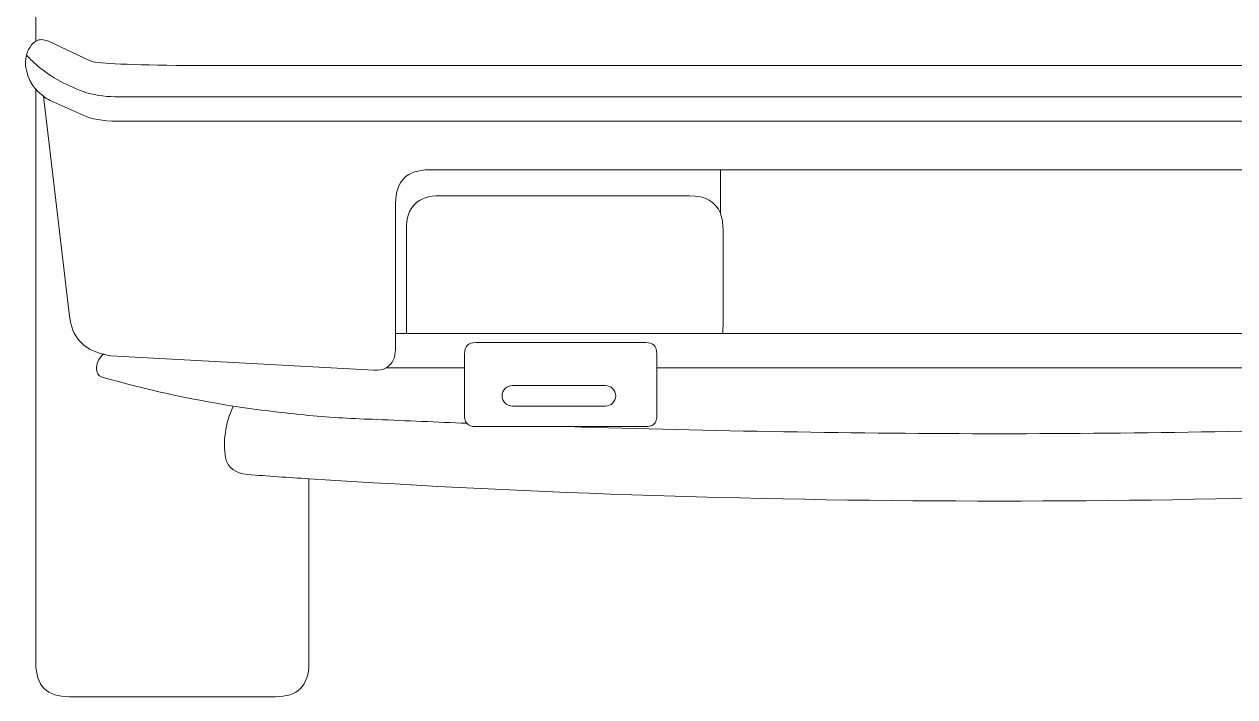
# Model space of a CAD drawing. Header units: metres. Extents: x -47.8 to 47.8, y 0 to 75.9.
# Drawn here: x -41.3 to 10, y 0 to 28.4 of the extents above; entities that cross this region are included whole.
import ezdxf

# ---------------------------------------------------------------- set-up
doc = ezdxf.new("R2010")
doc.units = ezdxf.units.M
doc.layers.add('ceco.net 240', color=7, linetype='Continuous')

msp = doc.modelspace()

# ---------------------------------------------------------------- linework, layer by layer
at = {"layer": 'ceco.net 240', "lineweight": 18}
for points in [[(-40.768, 27.986), (-40.768, 27.73)], [(-40.768, 27.73), (-40.768, 27.986)], [(-40.768, 27.73), (-40.768, 27.73)], [(-11.807, 22.29), (-11.807, 20.455)], [(-11.807, 22.29), (11.807, 22.29)], [(-25.545, 15.364), (-25.091, 15.364)], [(-25.091, 15.364), (-11.713, 15.364)], [(-11.713, 15.364), (11.713, 15.364)], [(-22.631, 13.908), (-25.952, 13.908)], [(14.494, 13.908), (-14.495, 13.908)]]:
    msp.add_lwpolyline(points, dxfattribs=at)
for points, knots in [([(-37.702, 50.824), (-38.052, 49.576), (-38.374, 48.308), (-38.677, 47.021), (-38.819, 46.245), (-38.885, 45.46), (-38.866, 44.665), (-38.876, 44.145), (-39.036, 43.691), (-39.339, 43.303), (-40.285, 42.016), (-40.759, 40.9), (-40.759, 39.954), (-40.759, 39.954), (-40.768, 27.986), (-40.768, 27.986)], [0, 0, 0, 0, 1, 1, 1, 2, 2, 2, 3, 3, 3, 4, 4, 4, 5, 5, 5, 5]), ([(-40.768, 27.73), (-40.834, 27.701), (-40.881, 27.654), (-40.939, 27.588), (-41.042, 27.446), (-41.118, 27.305), (-41.165, 27.143)], [0, 0, 0, 0, 1, 1, 1, 2, 2, 2, 2]), ([(40.767, 27.73), (40.626, 27.825), (40.436, 27.815), (40.238, 27.73), (40.238, 27.73), (38.469, 26.897), (38.469, 26.897), (38.27, 26.802), (37.059, 26.736), (34.816, 26.708), (34.816, 26.708), (-34.817, 26.708), (-34.817, 26.708), (-37.05, 26.736), (-38.27, 26.802), (-38.469, 26.897), (-38.469, 26.897), (-40.238, 27.73), (-40.238, 27.73), (-40.437, 27.815), (-40.616, 27.825), (-40.768, 27.73)], [0, 0, 0, 0, 1, 1, 1, 2, 2, 2, 3, 3, 3, 4, 4, 4, 5, 5, 5, 6, 6, 6, 7, 7, 7, 7]), ([(-41.165, 27.143), (-41.26, 26.774), (-41.184, 26.358), (-40.929, 25.904), (-40.881, 25.838), (-40.834, 25.762), (-40.768, 25.696)], [0, 0, 0, 0, 1, 1, 1, 2, 2, 2, 2]), ([(41.156, 27.143), (41.042, 27.011), (40.909, 26.879), (40.767, 26.755), (40.238, 26.282), (39.566, 25.904), (38.771, 25.602), (38.345, 25.459), (37.891, 25.384), (37.418, 25.384), (37.418, 25.384), (-37.419, 25.384), (-37.419, 25.384), (-37.892, 25.384), (-38.346, 25.459), (-38.771, 25.602), (-39.566, 25.904), (-40.238, 26.282), (-40.768, 26.755), (-40.91, 26.879), (-41.042, 27.011), (-41.165, 27.143)], [0, 0, 0, 0, 1, 1, 1, 2, 2, 2, 3, 3, 3, 4, 4, 4, 5, 5, 5, 6, 6, 6, 7, 7, 7, 7]), ([(-40.768, 25.696), (-40.768, 25.696), (-40.768, 1.419), (-40.768, 1.419), (-40.768, 0.473), (-40.295, 0), (-39.349, 0), (-39.349, 0), (-30.635, 0), (-30.635, 0), (-29.689, 0), (-29.216, 0.473), (-29.216, 1.419), (-29.216, 1.419), (-29.216, 9.224), (-29.216, 9.224)], [0, 0, 0, 0, 1, 1, 1, 2, 2, 2, 3, 3, 3, 4, 4, 4, 5, 5, 5, 5]), ([(-37.92, 14.494), (-38.781, 14.702), (-39.254, 15.232), (-39.339, 16.103), (-39.339, 16.103), (-40.446, 25.403), (-40.446, 25.403)], [0, 0, 0, 0, 1, 1, 1, 2, 2, 2, 2]), ([(40.446, 25.403), (40.361, 25.336), (40.266, 25.279), (40.162, 25.223), (40.162, 25.223), (38.771, 24.598), (38.771, 24.598), (38.421, 24.438), (37.939, 24.362), (37.324, 24.343), (37.324, 24.343), (-37.324, 24.343), (-37.324, 24.343), (-37.939, 24.362), (-38.422, 24.438), (-38.771, 24.598), (-38.771, 24.598), (-40.162, 25.223), (-40.162, 25.223), (-40.267, 25.279), (-40.361, 25.336), (-40.446, 25.403)], [0, 0, 0, 0, 1, 1, 1, 2, 2, 2, 3, 3, 3, 4, 4, 4, 5, 5, 5, 6, 6, 6, 7, 7, 7, 7]), ([(-25.545, 15.364), (-25.545, 15.364), (-25.545, 20.871), (-25.545, 20.871), (-25.545, 21.817), (-25.072, 22.29), (-24.126, 22.29), (-24.126, 22.29), (-11.807, 22.29), (-11.807, 22.29)], [0, 0, 0, 0, 1, 1, 1, 2, 2, 2, 3, 3, 3, 3]), ([(-11.807, 20.455), (-11.997, 20.937), (-12.441, 21.192), (-13.113, 21.192), (-13.113, 21.192), (-23.672, 21.192), (-23.672, 21.192), (-24.618, 21.192), (-25.091, 20.719), (-25.091, 19.773), (-25.091, 19.773), (-25.091, 15.364), (-25.091, 15.364)], [0, 0, 0, 0, 1, 1, 1, 2, 2, 2, 3, 3, 3, 4, 4, 4, 4]), ([(-11.807, 20.455), (-11.732, 20.265), (-11.694, 20.038), (-11.694, 19.773), (-11.694, 19.773), (-11.694, 15.686), (-11.694, 15.686), (-11.694, 15.563), (-11.703, 15.459), (-11.713, 15.364)], [0, 0, 0, 0, 1, 1, 1, 2, 2, 2, 3, 3, 3, 3]), ([(-25.952, 13.908), (-25.819, 13.983), (-25.715, 14.096), (-25.63, 14.267), (-25.602, 14.333), (-25.583, 14.419), (-25.573, 14.494), (-25.554, 14.607), (-25.545, 14.721), (-25.545, 14.844), (-25.545, 14.844), (-25.545, 15.364), (-25.545, 15.364)], [0, 0, 0, 0, 1, 1, 1, 2, 2, 2, 3, 3, 3, 4, 4, 4, 4]), ([(-14.495, 13.908), (-14.495, 13.908), (-14.495, 14.513), (-14.495, 14.513), (-14.495, 14.825), (-14.646, 14.986), (-14.967, 14.986), (-14.967, 14.986), (-22.158, 14.986), (-22.158, 14.986), (-22.47, 14.986), (-22.631, 14.825), (-22.631, 14.513), (-22.631, 14.513), (-22.631, 13.908), (-22.631, 13.908)], [0, 0, 0, 0, 1, 1, 1, 2, 2, 2, 3, 3, 3, 4, 4, 4, 5, 5, 5, 5]), ([(-32.423, 12.299), (-34.296, 12.592), (-36.141, 12.999), (-37.958, 13.52), (-38.128, 13.567), (-38.213, 13.709), (-38.204, 13.936), (-38.185, 14.143), (-38.09, 14.333), (-37.92, 14.494)], [0, 0, 0, 0, 1, 1, 1, 2, 2, 2, 3, 3, 3, 3]), ([(-25.952, 13.908), (-26.094, 13.841), (-26.264, 13.813), (-26.463, 13.813), (-26.463, 13.813), (-37.598, 14.428), (-37.598, 14.428), (-37.702, 14.447), (-37.788, 14.466), (-37.882, 14.485), (-37.892, 14.485), (-37.901, 14.485), (-37.92, 14.494)], [0, 0, 0, 0, 1, 1, 1, 2, 2, 2, 3, 3, 3, 4, 4, 4, 4]), ([(-22.631, 13.908), (-22.631, 13.908), (-22.631, 11.902), (-22.631, 11.902), (-22.631, 11.798), (-22.612, 11.722), (-22.584, 11.646), (-22.565, 11.627), (-22.555, 11.59), (-22.536, 11.571)], [0, 0, 0, 0, 1, 1, 1, 2, 2, 2, 3, 3, 3, 3]), ([(-14.495, 13.908), (-14.495, 13.908), (-14.495, 11.902), (-14.495, 11.902), (-14.495, 11.798), (-14.504, 11.722), (-14.541, 11.646), (-14.608, 11.494), (-14.75, 11.428), (-14.967, 11.428), (-14.967, 11.428), (-18.26, 11.428), (-18.26, 11.428)], [0, 0, 0, 0, 1, 1, 1, 2, 2, 2, 3, 3, 3, 4, 4, 4, 4]), ([(-21.041, 12.724), (-21.041, 12.848), (-21.004, 12.951), (-20.909, 13.037), (-20.834, 13.122), (-20.72, 13.16), (-20.606, 13.16), (-20.606, 13.16), (-16.671, 13.16), (-16.671, 13.16), (-16.557, 13.16), (-16.444, 13.122), (-16.368, 13.037), (-16.273, 12.951), (-16.235, 12.848), (-16.235, 12.724), (-16.235, 12.611), (-16.273, 12.507), (-16.368, 12.422), (-16.444, 12.337), (-16.557, 12.299), (-16.671, 12.299), (-16.671, 12.299), (-20.606, 12.299), (-20.606, 12.299), (-20.72, 12.299), (-20.834, 12.337), (-20.909, 12.422), (-21.004, 12.507), (-21.041, 12.611), (-21.041, 12.724)], [0, 0, 0, 0, 1, 1, 1, 2, 2, 2, 3, 3, 3, 4, 4, 4, 5, 5, 5, 6, 6, 6, 7, 7, 7, 8, 8, 8, 9, 9, 9, 10, 10, 10, 10]), ([(-29.216, 9.224), (-30.077, 9.271), (-30.947, 9.337), (-31.818, 9.404), (-32.338, 9.452), (-32.641, 9.688), (-32.745, 10.114), (-32.858, 10.785), (-32.754, 11.523), (-32.423, 12.299)], [0, 0, 0, 0, 1, 1, 1, 2, 2, 2, 3, 3, 3, 3]), ([(-22.536, 11.571), (-23.804, 11.618), (-25.072, 11.675), (-26.34, 11.731), (-27.314, 11.759), (-28.27, 11.817), (-29.216, 11.902), (-30.294, 12.005), (-31.364, 12.138), (-32.423, 12.299)], [0, 0, 0, 0, 1, 1, 1, 2, 2, 2, 3, 3, 3, 3]), ([(-18.26, 11.428), (-18.26, 11.428), (-22.158, 11.428), (-22.158, 11.428), (-22.328, 11.428), (-22.461, 11.476), (-22.536, 11.571)], [0, 0, 0, 0, 1, 1, 1, 2, 2, 2, 2]), ([(18.26, 11.428), (12.157, 11.239), (6.074, 11.135), (0, 11.126), (-6.074, 11.135), (-12.157, 11.239), (-18.26, 11.428)], [0, 0, 0, 0, 1, 1, 1, 2, 2, 2, 2]), ([(-29.216, 9.224), (-19.518, 8.59), (-9.773, 8.278), (0, 8.278), (9.782, 8.278), (19.518, 8.59), (29.216, 9.224)], [0, 0, 0, 0, 1, 1, 1, 2, 2, 2, 2])]:
    msp.add_open_spline(points, degree=3, knots=knots, dxfattribs=at)
msp.add_open_spline([(-40.446, 25.403), (-40.569, 25.488), (-40.673, 25.592), (-40.768, 25.696)], degree=3, dxfattribs=at)

doc.saveas('drawing.dxf')
